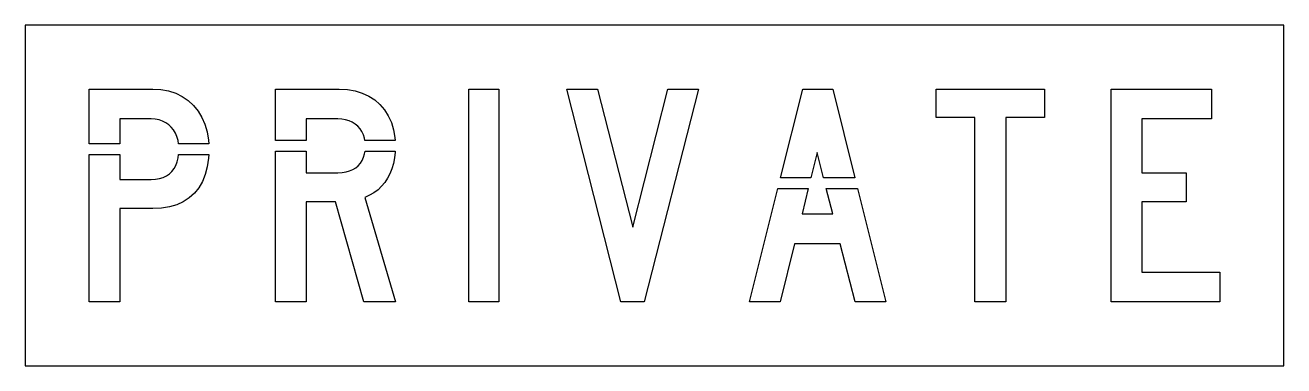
# Model space of a CAD drawing. Extents: x 0 to 59, y 0 to 16.
import ezdxf

# ---------------------------------------------------------------- set-up
doc = ezdxf.new("R2010")
doc.units = 0
doc.layers.add('CUT', color=7, linetype='Continuous')
doc.layers.add('OUTSIDE', color=1, linetype='Continuous')

msp = doc.modelspace()

# ---------------------------------------------------------------- linework, layer by layer
at = {"layer": 'CUT'}
for points in [[(6.851, 11.211), (6.729, 11.324), (6.592, 11.42), (6.441, 11.496), (6.276, 11.551), (6.1, 11.585), (5.912, 11.596), (4.438, 11.596), (4.438, 10.426), (3, 10.426), (3, 13), (5.982, 13), (6.366, 12.977), (6.725, 12.909), (7.059, 12.798), (7.366, 12.647), (7.644, 12.456), (7.89, 12.228), (8.104, 11.965), (8.282, 11.669), (8.425, 11.342), (8.528, 10.986), (8.592, 10.602), (8.6015, 10.426), (7.1943, 10.426), (7.168, 10.589), (7.116, 10.768), (7.045, 10.931), (6.956, 11.079)], [(15.5907, 11.254), (15.4687, 11.356), (15.3317, 11.441), (15.1807, 11.508), (15.0157, 11.557), (14.8397, 11.586), (14.6517, 11.596), (13.1777, 11.596), (13.1777, 10.584), (11.7397, 10.584), (11.7397, 13), (14.7217, 13), (15.1057, 12.978), (15.4647, 12.915), (15.7987, 12.81), (16.1057, 12.667), (16.3837, 12.487), (16.6297, 12.272), (16.8437, 12.023), (17.0217, 11.742), (17.1647, 11.431), (17.2677, 11.091), (17.3317, 10.725), (17.3396, 10.584), (15.9273, 10.584), (15.9077, 10.695), (15.8557, 10.856), (15.7847, 11.004), (15.6957, 11.137)], [(20.7953, 3), (20.7953, 13), (22.1983, 13), (22.1983, 3)], [(28.483, 6.509), (30.132, 13), (31.57, 13), (29.009, 3), (27.921, 3), (25.395, 13), (26.833, 13)], [(36.4507, 13), (37.8547, 13), (38.8934, 8.83), (37.4219, 8.83), (37.1177, 10.018), (36.8279, 8.83), (35.4119, 8.83)], [(44.5233, 11.667), (42.6993, 11.667), (42.6993, 13), (47.7873, 13), (47.7873, 11.667), (45.9623, 11.667), (45.9623, 3), (44.5233, 3)], [(55.614, 11.596), (52.351, 11.596), (52.351, 9.07), (54.421, 9.07), (54.421, 7.702), (52.351, 7.702), (52.351, 4.404), (56, 4.404), (56, 3), (50.913, 3), (50.913, 13), (55.614, 13)], [(13.1777, 10.082), (13.1777, 9.07), (14.6517, 9.07), (14.8537, 9.08), (15.0407, 9.108), (15.2097, 9.154), (15.3627, 9.218), (15.4987, 9.3), (15.6167, 9.399), (15.7177, 9.515), (15.8007, 9.647), (15.8657, 9.796), (15.9127, 9.96), (15.9318, 10.082), (17.345, 10.082), (17.3437, 10.042), (17.3127, 9.764), (17.2617, 9.501), (17.1907, 9.253), (17.0997, 9.022), (16.9897, 8.807), (16.8587, 8.61), (16.7087, 8.431), (16.5397, 8.271), (16.3507, 8.131), (16.1417, 8.011), (15.9147, 7.912), (17.3537, 3), (15.8797, 3), (14.5467, 7.702), (13.1777, 7.702), (13.1777, 3), (11.7397, 3), (11.7397, 10.082)], [(7.688, 7.888), (7.413, 7.708), (7.104, 7.568), (6.762, 7.467), (6.388, 7.406), (5.982, 7.386), (4.438, 7.386), (4.438, 3), (3, 3), (3, 9.924), (4.438, 9.924), (4.438, 8.754), (5.912, 8.754), (6.114, 8.765), (6.301, 8.798), (6.47, 8.851), (6.623, 8.925), (6.759, 9.018), (6.877, 9.132), (6.978, 9.264), (7.061, 9.415), (7.126, 9.583), (7.173, 9.77), (7.1942, 9.924), (8.6017, 9.924), (8.594, 9.754), (8.536, 9.352), (8.439, 8.985), (8.306, 8.654), (8.136, 8.361), (7.93, 8.105)], [(36.7054, 8.328), (36.4157, 7.14), (37.8547, 7.14), (37.5504, 8.328), (39.0185, 8.328), (40.3457, 3), (38.9067, 3), (38.2047, 5.737), (36.0647, 5.737), (35.3977, 3), (33.9597, 3), (35.2869, 8.328)]]:
    msp.add_lwpolyline(points, close=True, dxfattribs=at)
at = {"layer": 'OUTSIDE'}
msp.add_lwpolyline([(0, 0), (59, 0), (59, 16), (0, 16)], close=True, dxfattribs=at)

doc.saveas('drawing.dxf')
